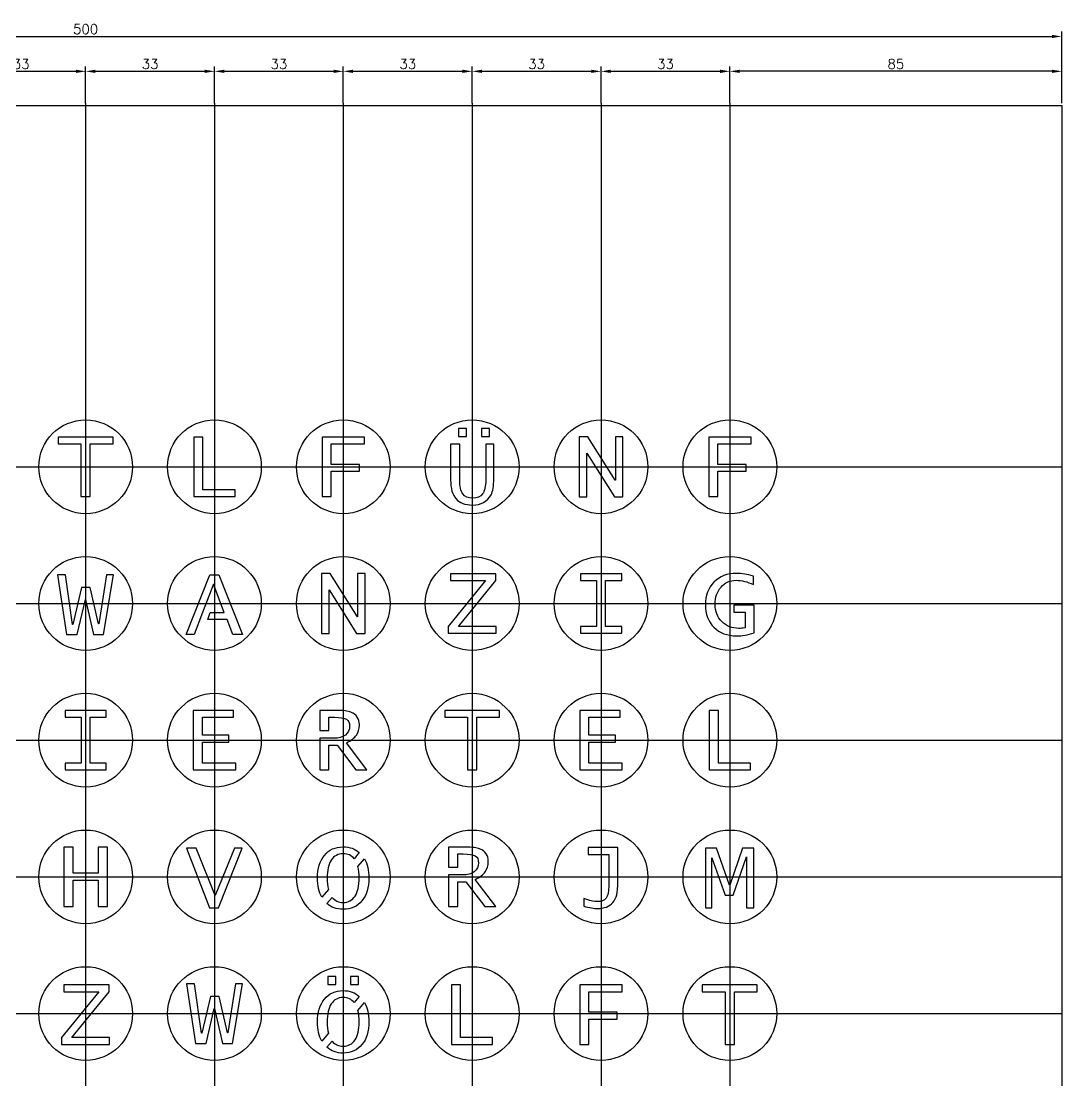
# Model space of a CAD drawing. Header units: millimetres. Extents: x 34 to 4705, y 266 to 817.
# Drawn here: x 291 to 557.5, y 516.4 to 787.7 of the extents above; entities that cross this region are included whole.
import ezdxf

# ---------------------------------------------------------------- set-up
doc = ezdxf.new("R2010")
doc.units = ezdxf.units.MM
doc.layers.get('0').update_dxf_attribs({"lineweight": 25, "true_color": 0xffffff})
doc.layers.get('Defpoints').update_dxf_attribs({"true_color": 0xffffff})
doc.layers.add('Ebene 1', color=7, linetype='Continuous', true_color=0xffffff)
doc.styles.get("Standard").update_dxf_attribs({"font": 'txt_____.ttf'})
doc.dimstyles.get("Standard").update_dxf_attribs({"dimtxt": 2.5, "dimasz": 2.5, "dimexe": 1.25, "dimexo": 0.625, "dimtad": 1, "dimtxsty": 'Standard', "dimcen": 2.5, "dimadec": 0, "dimazin": 0, "dimtfac": 1, "dimtmove": 0, "dimatfit": 3, "dimfxl": 1, "dimarcsym": 0})

# ---------------------------------------------------------------- blocks, each defined once
blk = doc.blocks.new('T')
at = {"layer": 'Ebene 1'}
blk.add_open_spline([(-1.22, -7.91), (-1.22, -7.91), (-1.22, 5.58), (-1.22, 5.58), (-1.22, 5.58), (-1.22, 5.58), (-7.07, 5.58), (-7.07, 5.58), (-7.07, 5.58), (-7.07, 5.58), (-7.07, 7.34), (-7.07, 7.34), (-7.07, 7.34), (-7.07, 7.34), (7, 7.34), (7, 7.34), (7, 7.34), (7, 7.34), (7, 5.58), (7, 5.58), (7, 5.58), (7, 5.58), (1.14, 5.58), (1.14, 5.58), (1.14, 5.58), (1.14, 5.58), (1.14, -7.91), (1.14, -7.91), (1.14, -7.91), (1.14, -7.91), (-1.22, -7.91), (-1.22, -7.91)], degree=3, knots=[0, 0, 0, 0, 0.125, 0.125, 0.125, 0.125, 0.25, 0.25, 0.25, 0.25, 0.375, 0.375, 0.375, 0.375, 0.5, 0.5, 0.5, 0.5, 0.625, 0.625, 0.625, 0.625, 0.75, 0.75, 0.75, 0.75, 0.875, 0.875, 0.875, 0.875, 1, 1, 1, 1], dxfattribs=at)
blk = doc.blocks.new('L')
at = {"layer": 'Ebene 1'}
blk.add_open_spline([(-5.32, -7.91), (-5.32, -7.91), (-5.32, 7.34), (-5.32, 7.34), (-5.32, 7.34), (-5.32, 7.34), (-2.98, 7.34), (-2.98, 7.34), (-2.98, 7.34), (-2.98, 7.34), (-2.98, -6.15), (-2.98, -6.15), (-2.98, -6.15), (-2.98, -6.15), (5.24, -6.15), (5.24, -6.15), (5.24, -6.15), (5.24, -6.15), (5.24, -7.91), (5.24, -7.91), (5.24, -7.91), (5.24, -7.91), (-5.32, -7.91), (-5.32, -7.91)], degree=3, knots=[0, 0, 0, 0, 0.166667, 0.166667, 0.166667, 0.166667, 0.333333, 0.333333, 0.333333, 0.333333, 0.5, 0.5, 0.5, 0.5, 0.666667, 0.666667, 0.666667, 0.666667, 0.833333, 0.833333, 0.833333, 0.833333, 1, 1, 1, 1], dxfattribs=at)
blk = doc.blocks.new('F')
at = {"layer": 'Ebene 1'}
blk.add_open_spline([(-5.47, -7.91), (-5.47, -7.91), (-5.47, 7.34), (-5.47, 7.34), (-5.47, 7.34), (-5.47, 7.34), (5.39, 7.34), (5.39, 7.34), (5.39, 7.34), (5.39, 7.34), (5.39, 5.58), (5.39, 5.58), (5.39, 5.58), (5.39, 5.58), (-3.13, 5.58), (-3.13, 5.58), (-3.13, 5.58), (-3.13, 5.58), (-3.13, 0.33), (-3.13, 0.33), (-3.13, 0.33), (-3.13, 0.33), (4.14, 0.33), (4.14, 0.33), (4.14, 0.33), (4.14, 0.33), (4.14, -1.43), (4.14, -1.43), (4.14, -1.43), (4.14, -1.43), (-3.13, -1.43), (-3.13, -1.43), (-3.13, -1.43), (-3.13, -1.43), (-3.13, -7.91), (-3.13, -7.91), (-3.13, -7.91), (-3.13, -7.91), (-5.47, -7.91), (-5.47, -7.91)], degree=3, knots=[0, 0, 0, 0, 0.1, 0.1, 0.1, 0.1, 0.2, 0.2, 0.2, 0.2, 0.3, 0.3, 0.3, 0.3, 0.4, 0.4, 0.4, 0.4, 0.5, 0.5, 0.5, 0.5, 0.6, 0.6, 0.6, 0.6, 0.7, 0.7, 0.7, 0.7, 0.8, 0.8, 0.8, 0.8, 0.9, 0.9, 0.9, 0.9, 1, 1, 1, 1], dxfattribs=at)
blk = doc.blocks.new('Ü')
at = {"layer": 'Ebene 1'}
for points, knots in [([(-3.54, 7.28), (-3.54, 7.28), (-3.54, 9.34), (-3.54, 9.34), (-3.54, 9.34), (-3.54, 9.34), (-1.48, 9.34), (-1.48, 9.34), (-1.48, 9.34), (-1.48, 9.34), (-1.48, 7.28), (-1.48, 7.28), (-1.48, 7.28), (-1.48, 7.28), (-3.54, 7.28), (-3.54, 7.28)], [0, 0, 0, 0, 0.25, 0.25, 0.25, 0.25, 0.5, 0.5, 0.5, 0.5, 0.75, 0.75, 0.75, 0.75, 1, 1, 1, 1]), ([(2.32, 7.28), (2.32, 7.28), (2.32, 9.34), (2.32, 9.34), (2.32, 9.34), (2.32, 9.34), (4.38, 9.34), (4.38, 9.34), (4.38, 9.34), (4.38, 9.34), (4.38, 7.28), (4.38, 7.28), (4.38, 7.28), (4.38, 7.28), (2.32, 7.28), (2.32, 7.28)], [0, 0, 0, 0, 0.25, 0.25, 0.25, 0.25, 0.5, 0.5, 0.5, 0.5, 0.75, 0.75, 0.75, 0.75, 1, 1, 1, 1]), ([(-5.57, 5.38), (-5.57, 5.38), (-3.23, 5.38), (-3.23, 5.38), (-3.23, 5.38), (-3.23, 5.38), (-3.23, -3.88), (-3.23, -3.88), (-3.23, -3.88), (-3.23, -5.49), (-2.97, -6.66), (-2.46, -7.39), (-2.46, -7.39), (-1.95, -8.11), (-1.12, -8.48), (0.02, -8.48), (0.02, -8.48), (1.22, -8.48), (2.09, -8.11), (2.62, -7.39), (2.62, -7.39), (3.15, -6.66), (3.41, -5.47), (3.41, -3.82), (3.41, -3.82), (3.41, -3.82), (3.41, 5.38), (3.41, 5.38), (3.41, 5.38), (3.41, 5.38), (5.46, 5.38), (5.46, 5.38), (5.46, 5.38), (5.46, 5.38), (5.46, -3.47), (5.46, -3.47), (5.46, -3.47), (5.46, -5.38), (5.23, -6.76), (4.78, -7.59), (4.78, -7.59), (3.82, -9.35), (2.24, -10.24), (0.04, -10.24), (0.04, -10.24), (-1.87, -10.24), (-3.28, -9.71), (-4.2, -8.67), (-4.2, -8.67), (-5.11, -7.62), (-5.57, -6.01), (-5.57, -3.84), (-5.57, -3.84), (-5.57, -3.84), (-5.57, 5.38), (-5.57, 5.38)], [0, 0, 0, 0, 0.071429, 0.071429, 0.071429, 0.071429, 0.142857, 0.142857, 0.142857, 0.142857, 0.214286, 0.214286, 0.214286, 0.214286, 0.285714, 0.285714, 0.285714, 0.285714, 0.357143, 0.357143, 0.357143, 0.357143, 0.428571, 0.428571, 0.428571, 0.428571, 0.5, 0.5, 0.5, 0.5, 0.571429, 0.571429, 0.571429, 0.571429, 0.642857, 0.642857, 0.642857, 0.642857, 0.714286, 0.714286, 0.714286, 0.714286, 0.785714, 0.785714, 0.785714, 0.785714, 0.857143, 0.857143, 0.857143, 0.857143, 0.928571, 0.928571, 0.928571, 0.928571, 1, 1, 1, 1])]:
    blk.add_open_spline(points, degree=3, knots=knots, dxfattribs=at)
blk = doc.blocks.new('N')
at = {"layer": 'Ebene 1'}
blk.add_open_spline([(-5.61, -7.93), (-5.61, -7.93), (-5.61, 7.37), (-5.61, 7.37), (-5.61, 7.37), (-5.61, 7.37), (-3.4, 7.37), (-3.4, 7.37), (-3.4, 7.37), (-3.4, 7.37), (3.59, -3.73), (3.59, -3.73), (3.59, -3.73), (3.59, -3.73), (3.62, -3.73), (3.62, -3.73), (3.62, -3.73), (3.62, -3.73), (3.62, 7.37), (3.62, 7.37), (3.62, 7.37), (3.62, 7.37), (5.53, 7.37), (5.53, 7.37), (5.53, 7.37), (5.53, 7.37), (5.53, -7.93), (5.53, -7.93), (5.53, -7.93), (5.53, -7.93), (3.37, -7.93), (3.37, -7.93), (3.37, -7.93), (3.37, -7.93), (-3.68, 3.24), (-3.68, 3.24), (-3.68, 3.24), (-3.68, 3.24), (-3.71, 3.24), (-3.71, 3.24), (-3.71, 3.24), (-3.71, 3.24), (-3.71, -7.93), (-3.71, -7.93), (-3.71, -7.93), (-3.71, -7.93), (-5.61, -7.93), (-5.61, -7.93)], degree=3, knots=[0, 0, 0, 0, 0.083333, 0.083333, 0.083333, 0.083333, 0.166667, 0.166667, 0.166667, 0.166667, 0.25, 0.25, 0.25, 0.25, 0.333333, 0.333333, 0.333333, 0.333333, 0.416667, 0.416667, 0.416667, 0.416667, 0.5, 0.5, 0.5, 0.5, 0.583333, 0.583333, 0.583333, 0.583333, 0.666667, 0.666667, 0.666667, 0.666667, 0.75, 0.75, 0.75, 0.75, 0.833333, 0.833333, 0.833333, 0.833333, 0.916667, 0.916667, 0.916667, 0.916667, 1, 1, 1, 1], dxfattribs=at)
blk = doc.blocks.new('W')
at = {"layer": 'Ebene 1'}
blk.add_open_spline([(-4.9, -7.92), (-4.9, -7.92), (-7.17, 7.33), (-7.17, 7.33), (-7.17, 7.33), (-7.17, 7.33), (-5.17, 7.33), (-5.17, 7.33), (-5.17, 7.33), (-5.17, 7.33), (-3.32, -5.34), (-3.32, -5.34), (-3.32, -5.34), (-3.32, -5.34), (-3.28, -5.34), (-3.28, -5.34), (-3.28, -5.34), (-3.28, -5.34), (-1.08, 4.11), (-1.08, 4.11), (-1.08, 4.11), (-1.08, 4.11), (1.17, 4.11), (1.17, 4.11), (1.17, 4.11), (1.17, 4.11), (3.34, -5.2), (3.34, -5.2), (3.34, -5.2), (3.34, -5.2), (3.37, -5.2), (3.37, -5.2), (3.37, -5.2), (3.37, -5.2), (5.32, 7.33), (5.32, 7.33), (5.32, 7.33), (5.32, 7.33), (7.11, 7.33), (7.11, 7.33), (7.11, 7.33), (7.11, 7.33), (4.6, -7.92), (4.6, -7.92), (4.6, -7.92), (4.6, -7.92), (2.05, -7.92), (2.05, -7.92), (2.05, -7.92), (2.05, -7.92), (-0.05, 1.03), (-0.05, 1.03), (-0.05, 1.03), (-0.05, 1.03), (-0.07, 1.03), (-0.07, 1.03), (-0.07, 1.03), (-0.07, 1.03), (-2.19, -7.92), (-2.19, -7.92), (-2.19, -7.92), (-2.19, -7.92), (-4.9, -7.92), (-4.9, -7.92)], degree=3, knots=[0, 0, 0, 0, 0.0625, 0.0625, 0.0625, 0.0625, 0.125, 0.125, 0.125, 0.125, 0.1875, 0.1875, 0.1875, 0.1875, 0.25, 0.25, 0.25, 0.25, 0.3125, 0.3125, 0.3125, 0.3125, 0.375, 0.375, 0.375, 0.375, 0.4375, 0.4375, 0.4375, 0.4375, 0.5, 0.5, 0.5, 0.5, 0.5625, 0.5625, 0.5625, 0.5625, 0.625, 0.625, 0.625, 0.625, 0.6875, 0.6875, 0.6875, 0.6875, 0.75, 0.75, 0.75, 0.75, 0.8125, 0.8125, 0.8125, 0.8125, 0.875, 0.875, 0.875, 0.875, 0.9375, 0.9375, 0.9375, 0.9375, 1, 1, 1, 1], dxfattribs=at)
blk = doc.blocks.new('A')
at = {"layer": 'Ebene 1'}
blk.add_open_spline([(-1.07, -2.34), (-1.07, -2.34), (-1.74, -4.11), (-1.74, -4.11), (-1.74, -4.11), (-1.74, -4.11), (0.4, -4.11), (0.4, -4.11), (0.4, -4.11), (0.4, -4.11), (3.22, -4.11), (3.22, -4.11), (3.22, -4.11), (3.22, -4.11), (4.66, -7.92), (4.66, -7.92), (4.66, -7.92), (4.66, -7.92), (7.14, -7.92), (7.14, -7.92), (7.14, -7.92), (7.14, -7.92), (1.13, 7.33), (1.13, 7.33), (1.13, 7.33), (1.13, 7.33), (-1.21, 7.33), (-1.21, 7.33), (-1.21, 7.33), (-1.21, 7.33), (-7.23, -7.92), (-7.23, -7.92), (-7.23, -7.92), (-7.23, -7.92), (-5.2, -7.92), (-5.2, -7.92), (-5.2, -7.92), (-5.2, -7.92), (-3.04, -2.34), (-3.04, -2.34), (-3.04, -2.34), (-3.04, -2.34), (-0.27, 4.94), (-0.27, 4.94), (-0.27, 4.94), (-0.27, 4.94), (2.52, -2.34), (2.52, -2.34), (2.52, -2.34), (2.52, -2.34), (0.39, -2.34), (0.39, -2.34), (0.39, -2.34), (0.39, -2.34), (-1.07, -2.34), (-1.07, -2.34)], degree=3, knots=[0, 0, 0, 0, 0.071429, 0.071429, 0.071429, 0.071429, 0.142857, 0.142857, 0.142857, 0.142857, 0.214286, 0.214286, 0.214286, 0.214286, 0.285714, 0.285714, 0.285714, 0.285714, 0.357143, 0.357143, 0.357143, 0.357143, 0.428571, 0.428571, 0.428571, 0.428571, 0.5, 0.5, 0.5, 0.5, 0.571429, 0.571429, 0.571429, 0.571429, 0.642857, 0.642857, 0.642857, 0.642857, 0.714286, 0.714286, 0.714286, 0.714286, 0.785714, 0.785714, 0.785714, 0.785714, 0.857143, 0.857143, 0.857143, 0.857143, 0.928571, 0.928571, 0.928571, 0.928571, 1, 1, 1, 1], dxfattribs=at)
blk = doc.blocks.new('E')
at = {"layer": 'Ebene 1'}
blk.add_open_spline([(-5.47, -7.91), (-5.47, -7.91), (-5.47, 7.34), (-5.47, 7.34), (-5.47, 7.34), (-5.47, 7.34), (4.84, 7.34), (4.84, 7.34), (4.84, 7.34), (4.84, 7.34), (4.84, 5.58), (4.84, 5.58), (4.84, 5.58), (4.84, 5.58), (-3.13, 5.58), (-3.13, 5.58), (-3.13, 5.58), (-3.13, 5.58), (-3.13, 0.96), (-3.13, 0.96), (-3.13, 0.96), (-3.13, 0.96), (3.63, 0.96), (3.63, 0.96), (3.63, 0.96), (3.63, 0.96), (3.63, -0.8), (3.63, -0.8), (3.63, -0.8), (3.63, -0.8), (-3.13, -0.8), (-3.13, -0.8), (-3.13, -0.8), (-3.13, -0.8), (-3.13, -6.15), (-3.13, -6.15), (-3.13, -6.15), (-3.13, -6.15), (5.39, -6.15), (5.39, -6.15), (5.39, -6.15), (5.39, -6.15), (5.39, -7.91), (5.39, -7.91), (5.39, -7.91), (5.39, -7.91), (-5.47, -7.91), (-5.47, -7.91)], degree=3, knots=[0, 0, 0, 0, 0.083333, 0.083333, 0.083333, 0.083333, 0.166667, 0.166667, 0.166667, 0.166667, 0.25, 0.25, 0.25, 0.25, 0.333333, 0.333333, 0.333333, 0.333333, 0.416667, 0.416667, 0.416667, 0.416667, 0.5, 0.5, 0.5, 0.5, 0.583333, 0.583333, 0.583333, 0.583333, 0.666667, 0.666667, 0.666667, 0.666667, 0.75, 0.75, 0.75, 0.75, 0.833333, 0.833333, 0.833333, 0.833333, 0.916667, 0.916667, 0.916667, 0.916667, 1, 1, 1, 1], dxfattribs=at)
blk = doc.blocks.new('R')
at = {"layer": 'Ebene 1'}
blk.add_open_spline([(-3.75, 5.56), (-3.75, 5.56), (-3.75, 2.21), (-3.75, 2.21), (-3.75, 2.21), (-3.75, 2.21), (-6.09, 2.21), (-6.09, 2.21), (-6.09, 2.21), (-6.09, 2.21), (-6.1, 7.32), (-6.1, 7.32), (-6.1, 7.32), (-6.1, 7.32), (-1.83, 7.32), (-1.83, 7.32), (-1.83, 7.32), (-0.05, 7.32), (1.18, 7.18), (1.87, 6.88), (1.87, 6.88), (3.34, 6.27), (4.08, 5.19), (4.08, 3.65), (4.08, 3.65), (4.08, 2.59), (3.82, 1.7), (3.31, 0.99), (3.31, 0.99), (2.8, 0.28), (1.95, -0.38), (0.75, -0.99), (0.75, -0.99), (0.75, -0.99), (6.01, -7.93), (6.01, -7.93), (6.01, -7.93), (6.01, -7.93), (3.17, -7.93), (3.17, -7.93), (3.17, -7.93), (3.17, -7.93), (-1.64, -1.58), (-1.64, -1.58), (-1.64, -1.58), (-1.64, -1.58), (-3.75, -1.58), (-3.75, -1.58), (-3.75, -1.58), (-3.75, -1.58), (-3.75, -7.93), (-3.75, -7.93), (-3.75, -7.93), (-3.75, -7.93), (-6.1, -7.93), (-6.1, -7.93), (-6.1, -7.93), (-6.1, -7.93), (-6.1, 0.21), (-6.1, 0.21), (-6.1, 0.21), (-6.1, 0.21), (-2.52, 0.19), (-2.52, 0.19), (-2.52, 0.19), (-1.26, 0.18), (-0.26, 0.47), (0.48, 1.02), (0.48, 1.02), (1.21, 1.58), (1.58, 2.32), (1.58, 3.27), (1.58, 3.27), (1.58, 4.14), (1.31, 4.75), (0.75, 5.07), (0.75, 5.07), (0.2, 5.4), (-0.83, 5.56), (-2.31, 5.56), (-2.31, 5.56), (-2.31, 5.56), (-3.75, 5.56), (-3.75, 5.56)], degree=3, knots=[0, 0, 0, 0, 0.047619, 0.047619, 0.047619, 0.047619, 0.095238, 0.095238, 0.095238, 0.095238, 0.142857, 0.142857, 0.142857, 0.142857, 0.190476, 0.190476, 0.190476, 0.190476, 0.238095, 0.238095, 0.238095, 0.238095, 0.285714, 0.285714, 0.285714, 0.285714, 0.333333, 0.333333, 0.333333, 0.333333, 0.380952, 0.380952, 0.380952, 0.380952, 0.428571, 0.428571, 0.428571, 0.428571, 0.47619, 0.47619, 0.47619, 0.47619, 0.52381, 0.52381, 0.52381, 0.52381, 0.571429, 0.571429, 0.571429, 0.571429, 0.619048, 0.619048, 0.619048, 0.619048, 0.666667, 0.666667, 0.666667, 0.666667, 0.714286, 0.714286, 0.714286, 0.714286, 0.761905, 0.761905, 0.761905, 0.761905, 0.809524, 0.809524, 0.809524, 0.809524, 0.857143, 0.857143, 0.857143, 0.857143, 0.904762, 0.904762, 0.904762, 0.904762, 0.952381, 0.952381, 0.952381, 0.952381, 1, 1, 1, 1], dxfattribs=at)
blk = doc.blocks.new('H')
at = {"layer": 'Ebene 1'}
blk.add_open_spline([(-5.61, -7.92), (-5.61, -7.92), (-5.61, 7.33), (-5.61, 7.33), (-5.61, 7.33), (-5.61, 7.33), (-3.27, 7.33), (-3.27, 7.33), (-3.27, 7.33), (-3.27, 7.33), (-3.27, 0.67), (-3.27, 0.67), (-3.27, 0.67), (-3.27, 0.67), (3.18, 0.67), (3.18, 0.67), (3.18, 0.67), (3.18, 0.67), (3.18, 7.33), (3.18, 7.33), (3.18, 7.33), (3.18, 7.33), (5.53, 7.33), (5.53, 7.33), (5.53, 7.33), (5.53, 7.33), (5.53, -7.92), (5.53, -7.92), (5.53, -7.92), (5.53, -7.92), (3.18, -7.92), (3.18, -7.92), (3.18, -7.92), (3.18, -7.92), (3.18, -1.1), (3.18, -1.1), (3.18, -1.1), (3.18, -1.1), (-3.27, -1.1), (-3.27, -1.1), (-3.27, -1.1), (-3.27, -1.1), (-3.27, -7.92), (-3.27, -7.92), (-3.27, -7.92), (-3.27, -7.92), (-5.61, -7.92), (-5.61, -7.92)], degree=3, knots=[0, 0, 0, 0, 0.083333, 0.083333, 0.083333, 0.083333, 0.166667, 0.166667, 0.166667, 0.166667, 0.25, 0.25, 0.25, 0.25, 0.333333, 0.333333, 0.333333, 0.333333, 0.416667, 0.416667, 0.416667, 0.416667, 0.5, 0.5, 0.5, 0.5, 0.583333, 0.583333, 0.583333, 0.583333, 0.666667, 0.666667, 0.666667, 0.666667, 0.75, 0.75, 0.75, 0.75, 0.833333, 0.833333, 0.833333, 0.833333, 0.916667, 0.916667, 0.916667, 0.916667, 1, 1, 1, 1], dxfattribs=at)
blk = doc.blocks.new('Z')
at = {"layer": 'Ebene 1'}
blk.add_open_spline([(-6.2, -7.92), (-6.2, -7.92), (-6.2, -6.16), (-6.2, -6.16), (-6.2, -6.16), (-6.2, -6.16), (3.37, 5.57), (3.37, 5.57), (3.37, 5.57), (3.37, 5.57), (-5.61, 5.57), (-5.61, 5.57), (-5.61, 5.57), (-5.61, 5.57), (-5.61, 7.33), (-5.61, 7.33), (-5.61, 7.33), (-5.61, 7.33), (6.02, 7.33), (6.02, 7.33), (6.02, 7.33), (6.02, 7.33), (6.02, 5.57), (6.02, 5.57), (6.02, 5.57), (6.02, 5.57), (-3.54, -6.16), (-3.54, -6.16), (-3.54, -6.16), (-3.54, -6.16), (6.12, -6.16), (6.12, -6.16), (6.12, -6.16), (6.12, -6.16), (6.12, -7.92), (6.12, -7.92), (6.12, -7.92), (6.12, -7.92), (-6.2, -7.92), (-6.2, -7.92)], degree=3, knots=[0, 0, 0, 0, 0.1, 0.1, 0.1, 0.1, 0.2, 0.2, 0.2, 0.2, 0.3, 0.3, 0.3, 0.3, 0.4, 0.4, 0.4, 0.4, 0.5, 0.5, 0.5, 0.5, 0.6, 0.6, 0.6, 0.6, 0.7, 0.7, 0.7, 0.7, 0.8, 0.8, 0.8, 0.8, 0.9, 0.9, 0.9, 0.9, 1, 1, 1, 1], dxfattribs=at)
blk = doc.blocks.new('*D31')
at = {"color": 0, "lineweight": -2, "transparency": 16777216}
for p, q in [((274.51, 766.71), (274.51, 776.1)), ((307.51, 766.71), (307.51, 776.1)), ((277.01, 774.85), (305.01, 774.85))]:
    blk.add_line(p, q, dxfattribs=at)
at = {"color": 0, "transparency": 16777216}
for points in [[(277.01, 775.26), (277.01, 774.43), (274.51, 774.85)], [(305.01, 775.26), (305.01, 774.43), (307.51, 774.85)]]:
    blk.add_solid(points, dxfattribs=at)
at = {"layer": 'Defpoints', "color": 0, "transparency": 16777216}
for p in [(307.51, 774.85), (274.51, 766.08), (307.51, 766.08)]:
    blk.add_point(p, dxfattribs=at)
at = {"color": 0, "transparency": 16777216, "insert": (291.01, 775.47), "char_height": 2.5, "attachment_point": 8}
blk.add_mtext('33', dxfattribs=at)
blk = doc.blocks.new('*D32')
at = {"color": 0, "lineweight": -2, "transparency": 16777216}
for p, q in [((307.51, 766.71), (307.51, 776.1)), ((340.51, 766.71), (340.51, 776.1)), ((310.01, 774.85), (338.01, 774.85))]:
    blk.add_line(p, q, dxfattribs=at)
at = {"color": 0, "transparency": 16777216}
for points in [[(310.01, 775.26), (310.01, 774.43), (307.51, 774.85)], [(338.01, 775.26), (338.01, 774.43), (340.51, 774.85)]]:
    blk.add_solid(points, dxfattribs=at)
at = {"layer": 'Defpoints', "color": 0, "transparency": 16777216}
for p in [(340.51, 774.85), (307.51, 766.08), (340.51, 766.08)]:
    blk.add_point(p, dxfattribs=at)
at = {"color": 0, "transparency": 16777216, "insert": (324.01, 775.47), "char_height": 2.5, "attachment_point": 8}
blk.add_mtext('33', dxfattribs=at)
blk = doc.blocks.new('*D33')
at = {"color": 0, "lineweight": -2, "transparency": 16777216}
for p, q in [((340.51, 766.71), (340.51, 776.1)), ((373.51, 766.71), (373.51, 776.1)), ((343.01, 774.85), (371.01, 774.85))]:
    blk.add_line(p, q, dxfattribs=at)
at = {"color": 0, "transparency": 16777216}
for points in [[(343.01, 775.26), (343.01, 774.43), (340.51, 774.85)], [(371.01, 775.26), (371.01, 774.43), (373.51, 774.85)]]:
    blk.add_solid(points, dxfattribs=at)
at = {"layer": 'Defpoints', "color": 0, "transparency": 16777216}
for p in [(373.51, 774.85), (340.51, 766.08), (373.51, 766.08)]:
    blk.add_point(p, dxfattribs=at)
at = {"color": 0, "transparency": 16777216, "insert": (357.01, 775.47), "char_height": 2.5, "attachment_point": 8}
blk.add_mtext('33', dxfattribs=at)
blk = doc.blocks.new('*D34')
at = {"color": 0, "lineweight": -2, "transparency": 16777216}
for p, q in [((373.51, 766.71), (373.51, 776.1)), ((406.51, 766.71), (406.51, 776.1)), ((376.01, 774.85), (404.01, 774.85))]:
    blk.add_line(p, q, dxfattribs=at)
at = {"color": 0, "transparency": 16777216}
for points in [[(376.01, 775.26), (376.01, 774.43), (373.51, 774.85)], [(404.01, 775.26), (404.01, 774.43), (406.51, 774.85)]]:
    blk.add_solid(points, dxfattribs=at)
at = {"layer": 'Defpoints', "color": 0, "transparency": 16777216}
for p in [(406.51, 774.85), (373.51, 766.08), (406.51, 766.08)]:
    blk.add_point(p, dxfattribs=at)
at = {"color": 0, "transparency": 16777216, "insert": (390.01, 775.47), "char_height": 2.5, "attachment_point": 8}
blk.add_mtext('33', dxfattribs=at)
blk = doc.blocks.new('*D35')
at = {"color": 0, "lineweight": -2, "transparency": 16777216}
for p, q in [((406.51, 766.71), (406.51, 776.1)), ((439.51, 766.71), (439.51, 776.1)), ((409.01, 774.85), (437.01, 774.85))]:
    blk.add_line(p, q, dxfattribs=at)
at = {"color": 0, "transparency": 16777216}
for points in [[(409.01, 775.26), (409.01, 774.43), (406.51, 774.85)], [(437.01, 775.26), (437.01, 774.43), (439.51, 774.85)]]:
    blk.add_solid(points, dxfattribs=at)
at = {"layer": 'Defpoints', "color": 0, "transparency": 16777216}
for p in [(439.51, 774.85), (406.51, 766.08), (439.51, 766.08)]:
    blk.add_point(p, dxfattribs=at)
at = {"color": 0, "transparency": 16777216, "insert": (423.01, 775.47), "char_height": 2.5, "attachment_point": 8}
blk.add_mtext('33', dxfattribs=at)
blk = doc.blocks.new('*D36')
at = {"color": 0, "lineweight": -2, "transparency": 16777216}
for p, q in [((439.51, 766.71), (439.51, 776.1)), ((472.51, 766.71), (472.51, 776.1)), ((442.01, 774.85), (470.01, 774.85))]:
    blk.add_line(p, q, dxfattribs=at)
at = {"color": 0, "transparency": 16777216}
for points in [[(442.01, 775.26), (442.01, 774.43), (439.51, 774.85)], [(470.01, 775.26), (470.01, 774.43), (472.51, 774.85)]]:
    blk.add_solid(points, dxfattribs=at)
at = {"layer": 'Defpoints', "color": 0, "transparency": 16777216}
for p in [(472.51, 774.85), (439.51, 766.08), (472.51, 766.08)]:
    blk.add_point(p, dxfattribs=at)
at = {"color": 0, "transparency": 16777216, "insert": (456.01, 775.47), "char_height": 2.5, "attachment_point": 8}
blk.add_mtext('33', dxfattribs=at)
blk = doc.blocks.new('I')
at = {"layer": 'Ebene 1'}
blk.add_open_spline([(-5.32, -7.91), (-5.32, -7.91), (-5.32, -6.15), (-5.32, -6.15), (-5.32, -6.15), (-5.32, -6.15), (-1.22, -6.15), (-1.22, -6.15), (-1.22, -6.15), (-1.22, -6.15), (-1.22, 5.58), (-1.22, 5.58), (-1.22, 5.58), (-1.22, 5.58), (-5.32, 5.58), (-5.32, 5.58), (-5.32, 5.58), (-5.32, 5.58), (-5.32, 7.34), (-5.32, 7.34), (-5.32, 7.34), (-5.32, 7.34), (5.24, 7.34), (5.24, 7.34), (5.24, 7.34), (5.24, 7.34), (5.24, 5.58), (5.24, 5.58), (5.24, 5.58), (5.24, 5.58), (1.14, 5.58), (1.14, 5.58), (1.14, 5.58), (1.14, 5.58), (1.14, -6.15), (1.14, -6.15), (1.14, -6.15), (1.14, -6.15), (5.24, -6.15), (5.24, -6.15), (5.24, -6.15), (5.24, -6.15), (5.24, -7.91), (5.24, -7.91), (5.24, -7.91), (5.24, -7.91), (-5.32, -7.91), (-5.32, -7.91)], degree=3, knots=[0, 0, 0, 0, 0.083333, 0.083333, 0.083333, 0.083333, 0.166667, 0.166667, 0.166667, 0.166667, 0.25, 0.25, 0.25, 0.25, 0.333333, 0.333333, 0.333333, 0.333333, 0.416667, 0.416667, 0.416667, 0.416667, 0.5, 0.5, 0.5, 0.5, 0.583333, 0.583333, 0.583333, 0.583333, 0.666667, 0.666667, 0.666667, 0.666667, 0.75, 0.75, 0.75, 0.75, 0.833333, 0.833333, 0.833333, 0.833333, 0.916667, 0.916667, 0.916667, 0.916667, 1, 1, 1, 1], dxfattribs=at)
blk = doc.blocks.new('G')
at = {"layer": 'Ebene 1'}
blk.add_open_spline([(6.02, 7.01), (6.02, 7.01), (6.02, 4.86), (6.02, 4.86), (6.02, 4.86), (4.45, 5.58), (2.99, 5.94), (1.62, 5.94), (1.62, 5.94), (0.04, 5.94), (-1.25, 5.36), (-2.27, 4.2), (-2.27, 4.2), (-3.29, 3.05), (-3.8, 1.57), (-3.8, -0.21), (-3.8, -0.21), (-3.8, -2.02), (-3.22, -3.49), (-2.07, -4.64), (-2.07, -4.64), (-0.92, -5.8), (0.54, -6.37), (2.32, -6.37), (2.32, -6.37), (2.73, -6.37), (3.25, -6.32), (3.87, -6.23), (3.87, -6.23), (3.87, -6.23), (3.87, -2.2), (3.87, -2.2), (3.87, -2.2), (3.87, -2.2), (1.01, -2.2), (1.01, -2.2), (1.01, -2.2), (1.01, -2.2), (1.01, -0.44), (1.01, -0.44), (1.01, -0.44), (1.01, -0.44), (6.21, -0.44), (6.21, -0.44), (6.21, -0.44), (6.21, -0.44), (6.21, -7.53), (6.21, -7.53), (6.21, -7.53), (4.62, -8.03), (3.11, -8.29), (1.68, -8.29), (1.68, -8.29), (-0.68, -8.29), (-2.6, -7.55), (-4.08, -6.09), (-4.08, -6.09), (-5.55, -4.62), (-6.29, -2.72), (-6.29, -0.37), (-6.29, -0.37), (-6.29, 2.03), (-5.55, 3.98), (-4.08, 5.46), (-4.08, 5.46), (-2.61, 6.95), (-0.68, 7.7), (1.7, 7.7), (1.7, 7.7), (3.04, 7.7), (4.48, 7.47), (6.02, 7.01)], degree=3, knots=[0, 0, 0, 0, 0.055556, 0.055556, 0.055556, 0.055556, 0.111111, 0.111111, 0.111111, 0.111111, 0.166667, 0.166667, 0.166667, 0.166667, 0.222222, 0.222222, 0.222222, 0.222222, 0.277778, 0.277778, 0.277778, 0.277778, 0.333333, 0.333333, 0.333333, 0.333333, 0.388889, 0.388889, 0.388889, 0.388889, 0.444444, 0.444444, 0.444444, 0.444444, 0.5, 0.5, 0.5, 0.5, 0.555556, 0.555556, 0.555556, 0.555556, 0.611111, 0.611111, 0.611111, 0.611111, 0.666667, 0.666667, 0.666667, 0.666667, 0.722222, 0.722222, 0.722222, 0.722222, 0.777778, 0.777778, 0.777778, 0.777778, 0.833333, 0.833333, 0.833333, 0.833333, 0.888889, 0.888889, 0.888889, 0.888889, 0.944444, 0.944444, 0.944444, 0.944444, 1, 1, 1, 1], dxfattribs=at)
blk = doc.blocks.new('J')
at = {"layer": 'Ebene 1'}
blk.add_open_spline([(-4.4, -7.52), (-4.4, -7.52), (-4.4, -5.54), (-4.4, -5.54), (-4.4, -5.54), (-4.4, -5.54), (-3.62, -5.8), (-3.62, -5.8), (-3.62, -5.8), (-2.53, -6.15), (-1.67, -6.33), (-1.04, -6.33), (-1.04, -6.33), (0.08, -6.33), (0.86, -6.04), (1.31, -5.46), (1.31, -5.46), (1.76, -4.89), (1.98, -3.87), (1.98, -2.4), (1.98, -2.4), (1.98, -2.4), (1.98, 5.77), (1.98, 5.77), (1.98, 5.77), (1.98, 5.77), (-3.3, 5.77), (-3.3, 5.77), (-3.3, 5.77), (-3.3, 5.77), (-3.3, 7.53), (-3.3, 7.53), (-3.3, 7.53), (-3.3, 7.53), (4.32, 7.53), (4.32, 7.53), (4.32, 7.53), (4.32, 7.53), (4.32, -1.15), (4.32, -1.15), (4.32, -1.15), (4.32, -2.7), (4.23, -3.85), (4.05, -4.6), (4.05, -4.6), (3.87, -5.35), (3.52, -6.01), (3, -6.58), (3, -6.58), (2.1, -7.59), (0.81, -8.09), (-0.87, -8.09), (-0.87, -8.09), (-1.78, -8.09), (-2.96, -7.9), (-4.4, -7.52)], degree=3, knots=[0, 0, 0, 0, 0.071429, 0.071429, 0.071429, 0.071429, 0.142857, 0.142857, 0.142857, 0.142857, 0.214286, 0.214286, 0.214286, 0.214286, 0.285714, 0.285714, 0.285714, 0.285714, 0.357143, 0.357143, 0.357143, 0.357143, 0.428571, 0.428571, 0.428571, 0.428571, 0.5, 0.5, 0.5, 0.5, 0.571429, 0.571429, 0.571429, 0.571429, 0.642857, 0.642857, 0.642857, 0.642857, 0.714286, 0.714286, 0.714286, 0.714286, 0.785714, 0.785714, 0.785714, 0.785714, 0.857143, 0.857143, 0.857143, 0.857143, 0.928571, 0.928571, 0.928571, 0.928571, 1, 1, 1, 1], dxfattribs=at)
blk = doc.blocks.new('M')
at = {"layer": 'Ebene 1'}
blk.add_open_spline([(-6.25, -7.94), (-6.25, -7.94), (-6.25, 7.31), (-6.25, 7.31), (-6.25, 7.31), (-6.25, 7.31), (-3.44, 7.31), (-3.44, 7.31), (-3.44, 7.31), (-3.44, 7.31), (-0.09, -2.08), (-0.09, -2.08), (-0.09, -2.08), (-0.09, -2.08), (-0.06, -2.08), (-0.06, -2.08), (-0.06, -2.08), (-0.06, -2.08), (3.23, 7.31), (3.23, 7.31), (3.23, 7.31), (3.23, 7.31), (6.17, 7.31), (6.17, 7.31), (6.17, 7.31), (6.17, 7.31), (6.17, -7.94), (6.17, -7.94), (6.17, -7.94), (6.17, -7.94), (4.26, -7.94), (4.26, -7.94), (4.26, -7.94), (4.26, -7.94), (4.26, 5.15), (4.26, 5.15), (4.26, 5.15), (4.26, 5.15), (4.23, 5.15), (4.23, 5.15), (4.23, 5.15), (4.23, 5.15), (0.8, -4.72), (0.8, -4.72), (0.8, -4.72), (0.8, -4.72), (-1.18, -4.72), (-1.18, -4.72), (-1.18, -4.72), (-1.18, -4.72), (-4.6, 4.87), (-4.6, 4.87), (-4.6, 4.87), (-4.6, 4.87), (-4.62, 4.87), (-4.62, 4.87), (-4.62, 4.87), (-4.62, 4.87), (-4.62, -7.94), (-4.62, -7.94), (-4.62, -7.94), (-4.62, -7.94), (-6.25, -7.94), (-6.25, -7.94)], degree=3, knots=[0, 0, 0, 0, 0.0625, 0.0625, 0.0625, 0.0625, 0.125, 0.125, 0.125, 0.125, 0.1875, 0.1875, 0.1875, 0.1875, 0.25, 0.25, 0.25, 0.25, 0.3125, 0.3125, 0.3125, 0.3125, 0.375, 0.375, 0.375, 0.375, 0.4375, 0.4375, 0.4375, 0.4375, 0.5, 0.5, 0.5, 0.5, 0.5625, 0.5625, 0.5625, 0.5625, 0.625, 0.625, 0.625, 0.625, 0.6875, 0.6875, 0.6875, 0.6875, 0.75, 0.75, 0.75, 0.75, 0.8125, 0.8125, 0.8125, 0.8125, 0.875, 0.875, 0.875, 0.875, 0.9375, 0.9375, 0.9375, 0.9375, 1, 1, 1, 1], dxfattribs=at)
blk = doc.blocks.new('V')
at = {"layer": 'Ebene 1'}
blk.add_open_spline([(-1.28, -7.93), (-1.28, -7.93), (-7.2, 7.32), (-7.2, 7.32), (-7.2, 7.32), (-7.2, 7.32), (-4.73, 7.32), (-4.73, 7.32), (-4.73, 7.32), (-4.73, 7.32), (0.15, -4.8), (0.15, -4.8), (0.15, -4.8), (0.15, -4.8), (5.12, 7.32), (5.12, 7.32), (5.12, 7.32), (5.12, 7.32), (7.12, 7.32), (7.12, 7.32), (7.12, 7.32), (7.12, 7.32), (1.07, -7.93), (1.07, -7.93), (1.07, -7.93), (1.07, -7.93), (-1.28, -7.93), (-1.28, -7.93)], degree=3, knots=[0, 0, 0, 0, 0.142857, 0.142857, 0.142857, 0.142857, 0.285714, 0.285714, 0.285714, 0.285714, 0.428571, 0.428571, 0.428571, 0.428571, 0.571429, 0.571429, 0.571429, 0.571429, 0.714286, 0.714286, 0.714286, 0.714286, 0.857143, 0.857143, 0.857143, 0.857143, 1, 1, 1, 1], dxfattribs=at)
blk = doc.blocks.new('O')
at = {"layer": 'Ebene 1'}
for points in [[(-5.48, -5.23), (-5.48, -5.23), (-3.81, -3.24), (-3.81, -3.24), (-3.81, -3.24), (-4.03, -2.41), (-4.14, -1.43), (-4.14, -0.31), (-4.14, -0.31), (-4.14, 1.68), (-3.79, 3.22), (-3.08, 4.3), (-3.08, 4.3), (-2.37, 5.38), (-1.35, 5.92), (-0.04, 5.92), (-0.04, 5.92), (1.15, 5.92), (2.06, 5.52), (2.76, 4.63), (2.76, 4.63), (2.76, 4.63), (4.09, 6.21), (4.09, 6.21), (4.09, 6.21), (2.99, 7.2), (1.63, 7.68), (-0.04, 7.68), (-0.04, 7.68), (-2.05, 7.68), (-3.66, 6.96), (-4.85, 5.51), (-4.85, 5.51), (-6.04, 4.07), (-6.64, 2.13), (-6.64, -0.31), (-6.64, -0.31), (-6.64, -2.27), (-6.25, -3.92), (-5.48, -5.23)], [(-2.84, -5.25), (-2.84, -5.25), (-4.2, -6.82), (-4.2, -6.82), (-4.2, -6.82), (-3.09, -7.81), (-1.71, -8.31), (-0.04, -8.31), (-0.04, -8.31), (1.97, -8.31), (3.57, -7.59), (4.77, -6.14), (4.77, -6.14), (5.96, -4.69), (6.56, -2.75), (6.56, -0.31), (6.56, -0.31), (6.56, 1.67), (6.18, 3.29), (5.39, 4.61), (5.39, 4.61), (5.39, 4.61), (3.73, 2.62), (3.73, 2.62), (3.73, 2.62), (3.96, 1.79), (4.07, 0.81), (4.07, -0.31), (4.07, -0.31), (4.07, -2.3), (3.72, -3.85), (3, -4.92), (3, -4.92), (2.29, -6.01), (1.27, -6.55), (-0.04, -6.55), (-0.04, -6.55), (-1.23, -6.55), (-2.14, -6.13), (-2.84, -5.25)]]:
    blk.add_open_spline(points, degree=3, knots=[0, 0, 0, 0, 0.1, 0.1, 0.1, 0.1, 0.2, 0.2, 0.2, 0.2, 0.3, 0.3, 0.3, 0.3, 0.4, 0.4, 0.4, 0.4, 0.5, 0.5, 0.5, 0.5, 0.6, 0.6, 0.6, 0.6, 0.7, 0.7, 0.7, 0.7, 0.8, 0.8, 0.8, 0.8, 0.9, 0.9, 0.9, 0.9, 1, 1, 1, 1], dxfattribs=at)
blk = doc.blocks.new('Ö')
at = {"layer": 'Ebene 1'}
for points, knots in [([(-4, 7.42), (-4, 7.42), (-4, 9.47), (-4, 9.47), (-4, 9.47), (-4, 9.47), (-1.94, 9.47), (-1.94, 9.47), (-1.94, 9.47), (-1.94, 9.47), (-1.94, 7.42), (-1.94, 7.42), (-1.94, 7.42), (-1.94, 7.42), (-4, 7.42), (-4, 7.42)], [0, 0, 0, 0, 0.25, 0.25, 0.25, 0.25, 0.5, 0.5, 0.5, 0.5, 0.75, 0.75, 0.75, 0.75, 1, 1, 1, 1]), ([(1.86, 7.42), (1.86, 7.42), (1.86, 9.47), (1.86, 9.47), (1.86, 9.47), (1.86, 9.47), (3.91, 9.47), (3.91, 9.47), (3.91, 9.47), (3.91, 9.47), (3.91, 7.42), (3.91, 7.42), (3.91, 7.42), (3.91, 7.42), (1.86, 7.42), (1.86, 7.42)], [0, 0, 0, 0, 0.25, 0.25, 0.25, 0.25, 0.5, 0.5, 0.5, 0.5, 0.75, 0.75, 0.75, 0.75, 1, 1, 1, 1]), ([(-5.48, -7.05), (-5.48, -7.05), (-3.81, -5.06), (-3.81, -5.06), (-3.81, -5.06), (-4.03, -4.22), (-4.14, -3.24), (-4.14, -2.12), (-4.14, -2.12), (-4.14, -0.13), (-3.79, 1.4), (-3.08, 2.48), (-3.08, 2.48), (-2.37, 3.57), (-1.35, 4.11), (-0.04, 4.11), (-0.04, 4.11), (1.15, 4.11), (2.06, 3.7), (2.76, 2.81), (2.76, 2.81), (2.76, 2.81), (4.09, 4.4), (4.09, 4.4), (4.09, 4.4), (2.99, 5.39), (1.63, 5.87), (-0.04, 5.87), (-0.04, 5.87), (-2.05, 5.87), (-3.66, 5.14), (-4.85, 3.7), (-4.85, 3.7), (-6.04, 2.25), (-6.64, 0.31), (-6.64, -2.12), (-6.64, -2.12), (-6.64, -4.09), (-6.25, -5.73), (-5.48, -7.05)], [0, 0, 0, 0, 0.1, 0.1, 0.1, 0.1, 0.2, 0.2, 0.2, 0.2, 0.3, 0.3, 0.3, 0.3, 0.4, 0.4, 0.4, 0.4, 0.5, 0.5, 0.5, 0.5, 0.6, 0.6, 0.6, 0.6, 0.7, 0.7, 0.7, 0.7, 0.8, 0.8, 0.8, 0.8, 0.9, 0.9, 0.9, 0.9, 1, 1, 1, 1]), ([(-2.84, -7.06), (-2.84, -7.06), (-4.2, -8.63), (-4.2, -8.63), (-4.2, -8.63), (-3.09, -9.63), (-1.71, -10.12), (-0.04, -10.12), (-0.04, -10.12), (1.97, -10.12), (3.57, -9.4), (4.77, -7.95), (4.77, -7.95), (5.96, -6.51), (6.56, -4.56), (6.56, -2.12), (6.56, -2.12), (6.56, -0.14), (6.18, 1.47), (5.39, 2.8), (5.39, 2.8), (5.39, 2.8), (3.73, 0.8), (3.73, 0.8), (3.73, 0.8), (3.96, -0.03), (4.07, -1), (4.07, -2.12), (4.07, -2.12), (4.07, -4.12), (3.72, -5.66), (3, -6.74), (3, -6.74), (2.29, -7.82), (1.27, -8.36), (-0.04, -8.36), (-0.04, -8.36), (-1.23, -8.36), (-2.14, -7.95), (-2.84, -7.06)], [0, 0, 0, 0, 0.1, 0.1, 0.1, 0.1, 0.2, 0.2, 0.2, 0.2, 0.3, 0.3, 0.3, 0.3, 0.4, 0.4, 0.4, 0.4, 0.5, 0.5, 0.5, 0.5, 0.6, 0.6, 0.6, 0.6, 0.7, 0.7, 0.7, 0.7, 0.8, 0.8, 0.8, 0.8, 0.9, 0.9, 0.9, 0.9, 1, 1, 1, 1])]:
    blk.add_open_spline(points, degree=3, knots=knots, dxfattribs=at)
blk = doc.blocks.new('*D50')
at = {"color": 0, "lineweight": -2, "transparency": 16777216}
for p, q in [((472.51, 766.71), (472.51, 776.1)), ((557.51, 766.71), (557.51, 776.1)), ((555.01, 774.85), (475.01, 774.85))]:
    blk.add_line(p, q, dxfattribs=at)
at = {"color": 0, "transparency": 16777216}
for points in [[(475.01, 775.26), (475.01, 774.43), (472.51, 774.85)], [(555.01, 775.26), (555.01, 774.43), (557.51, 774.85)]]:
    blk.add_solid(points, dxfattribs=at)
at = {"layer": 'Defpoints', "color": 0, "transparency": 16777216}
for p in [(472.51, 774.85), (472.51, 766.08), (557.51, 766.08)]:
    blk.add_point(p, dxfattribs=at)
at = {"color": 0, "transparency": 16777216, "insert": (515.01, 775.47), "char_height": 2.5, "attachment_point": 8}
blk.add_mtext('85', dxfattribs=at)
blk = doc.blocks.new('*D51')
at = {"color": 0, "lineweight": -2, "transparency": 16777216}
for p, q in [((57.51, 766.71), (57.51, 785.03)), ((557.51, 766.71), (557.51, 785.03)), ((60.01, 783.78), (555.01, 783.78))]:
    blk.add_line(p, q, dxfattribs=at)
at = {"color": 0, "transparency": 16777216}
for points in [[(60.01, 784.19), (60.01, 783.36), (57.51, 783.78)], [(555.01, 784.19), (555.01, 783.36), (557.51, 783.78)]]:
    blk.add_solid(points, dxfattribs=at)
at = {"layer": 'Defpoints', "color": 0, "transparency": 16777216}
for p in [(557.51, 783.78), (57.51, 766.08), (557.51, 766.08)]:
    blk.add_point(p, dxfattribs=at)
at = {"color": 0, "transparency": 16777216, "insert": (307.51, 784.4), "char_height": 2.5, "attachment_point": 8}
blk.add_mtext('500', dxfattribs=at)

msp = doc.modelspace()

# ---------------------------------------------------------------- linework, layer by layer
for p, q in [((57.51, 766.084), (557.51, 766.084)), ((307.51, 766.709), (307.51, 266.084)), ((340.51, 766.709), (340.51, 266.084)), ((373.51, 766.709), (373.51, 266.084)), ((406.51, 766.709), (406.51, 266.084)), ((439.51, 766.709), (439.51, 266.084)), ((472.51, 766.709), (472.51, 266.084)), ((557.51, 766.084), (557.51, 266.084)), ((57.51, 673.584), (557.51, 673.584)), ((56.885, 638.584), (557.51, 638.584)), ((56.885, 603.584), (557.51, 603.584)), ((56.885, 568.584), (557.51, 568.584)), ((56.885, 533.584), (557.51, 533.584))]:
    msp.add_line(p, q)
for centre in [(307.51, 673.584), (340.51, 673.584), (373.51, 673.584), (406.51, 673.584), (439.51, 673.584), (472.51, 673.584), (307.51, 638.584), (340.51, 638.584), (373.51, 638.584), (406.51, 638.584), (439.51, 638.584), (472.51, 638.584), (307.51, 603.584), (340.51, 603.584), (373.51, 603.584), (406.51, 603.584), (439.51, 603.584), (472.51, 603.584), (307.51, 568.584), (340.51, 568.584), (373.51, 568.584), (406.51, 568.584), (439.51, 568.584), (472.51, 568.584), (307.51, 533.584), (340.51, 533.584), (373.51, 533.584), (406.51, 533.584), (439.51, 533.584), (472.51, 533.584)]:
    msp.add_circle(centre, 12)

# ---------------------------------------------------------------- block references
for name, p in [('T', (307.547, 673.867)), ('L', (340.551, 673.867)), ('F', (373.551, 673.867)), ('Ü', (406.566, 674.033)), ('N', (439.551, 673.867)), ('F', (472.551, 673.867)), ('W', (307.51, 638.584)), ('A', (340.51, 638.584)), ('N', (373.551, 638.867)), ('Z', (406.551, 638.878)), ('I', (439.551, 638.867)), ('G', (472.51, 638.584)), ('I', (307.551, 603.867)), ('E', (340.551, 603.867)), ('R', (373.551, 603.888)), ('T', (406.547, 603.867)), ('E', (439.551, 603.867)), ('L', (472.551, 603.867)), ('H', (307.551, 568.878)), ('V', (340.51, 568.584)), ('O', (373.51, 568.584)), ('R', (406.551, 568.888)), ('J', (439.51, 568.584)), ('M', (472.51, 568.584)), ('Ö', (373.51, 533.584)), ('Z', (307.51, 533.584)), ('W', (340.541, 533.878)), ('L', (406.51, 533.584)), ('F', (439.51, 533.584)), ('T', (472.51, 533.584))]:
    msp.add_blockref(name, p)

# ---------------------------------------------------------------- dimensions: what is measured, and where the dimension line sits
for p1, p2, distance, picture, middle in [((57.51, 766.084), (557.51, 766.084), 17.694, '*D51', (307.51, 786.069)), ((274.51, 766.084), (307.51, 766.084), 8.763, '*D31', (291.01, 776.748)), ((307.51, 766.084), (340.51, 766.084), 8.763, '*D32', (324.01, 776.748)), ((340.51, 766.084), (373.51, 766.084), 8.763, '*D33', (357.01, 776.748)), ((373.51, 766.084), (406.51, 766.084), 8.763, '*D34', (390.01, 776.748)), ((406.51, 766.084), (439.51, 766.084), 8.763, '*D35', (423.01, 776.748)), ((439.51, 766.084), (472.51, 766.084), 8.763, '*D36', (456.01, 776.748)), ((557.51, 766.084), (472.51, 766.084), -8.763, '*D50', (515.01, 777.139))]:
    dim = msp.add_aligned_dim(p1=p1, p2=p2, distance=distance, dimstyle='Standard', override={"dimscale": 1, "dimlfac": 1})
    dim.commit()
    dim.dimension.update_dxf_attribs({"geometry": picture, "text_midpoint": middle})

doc.saveas('drawing.dxf')
